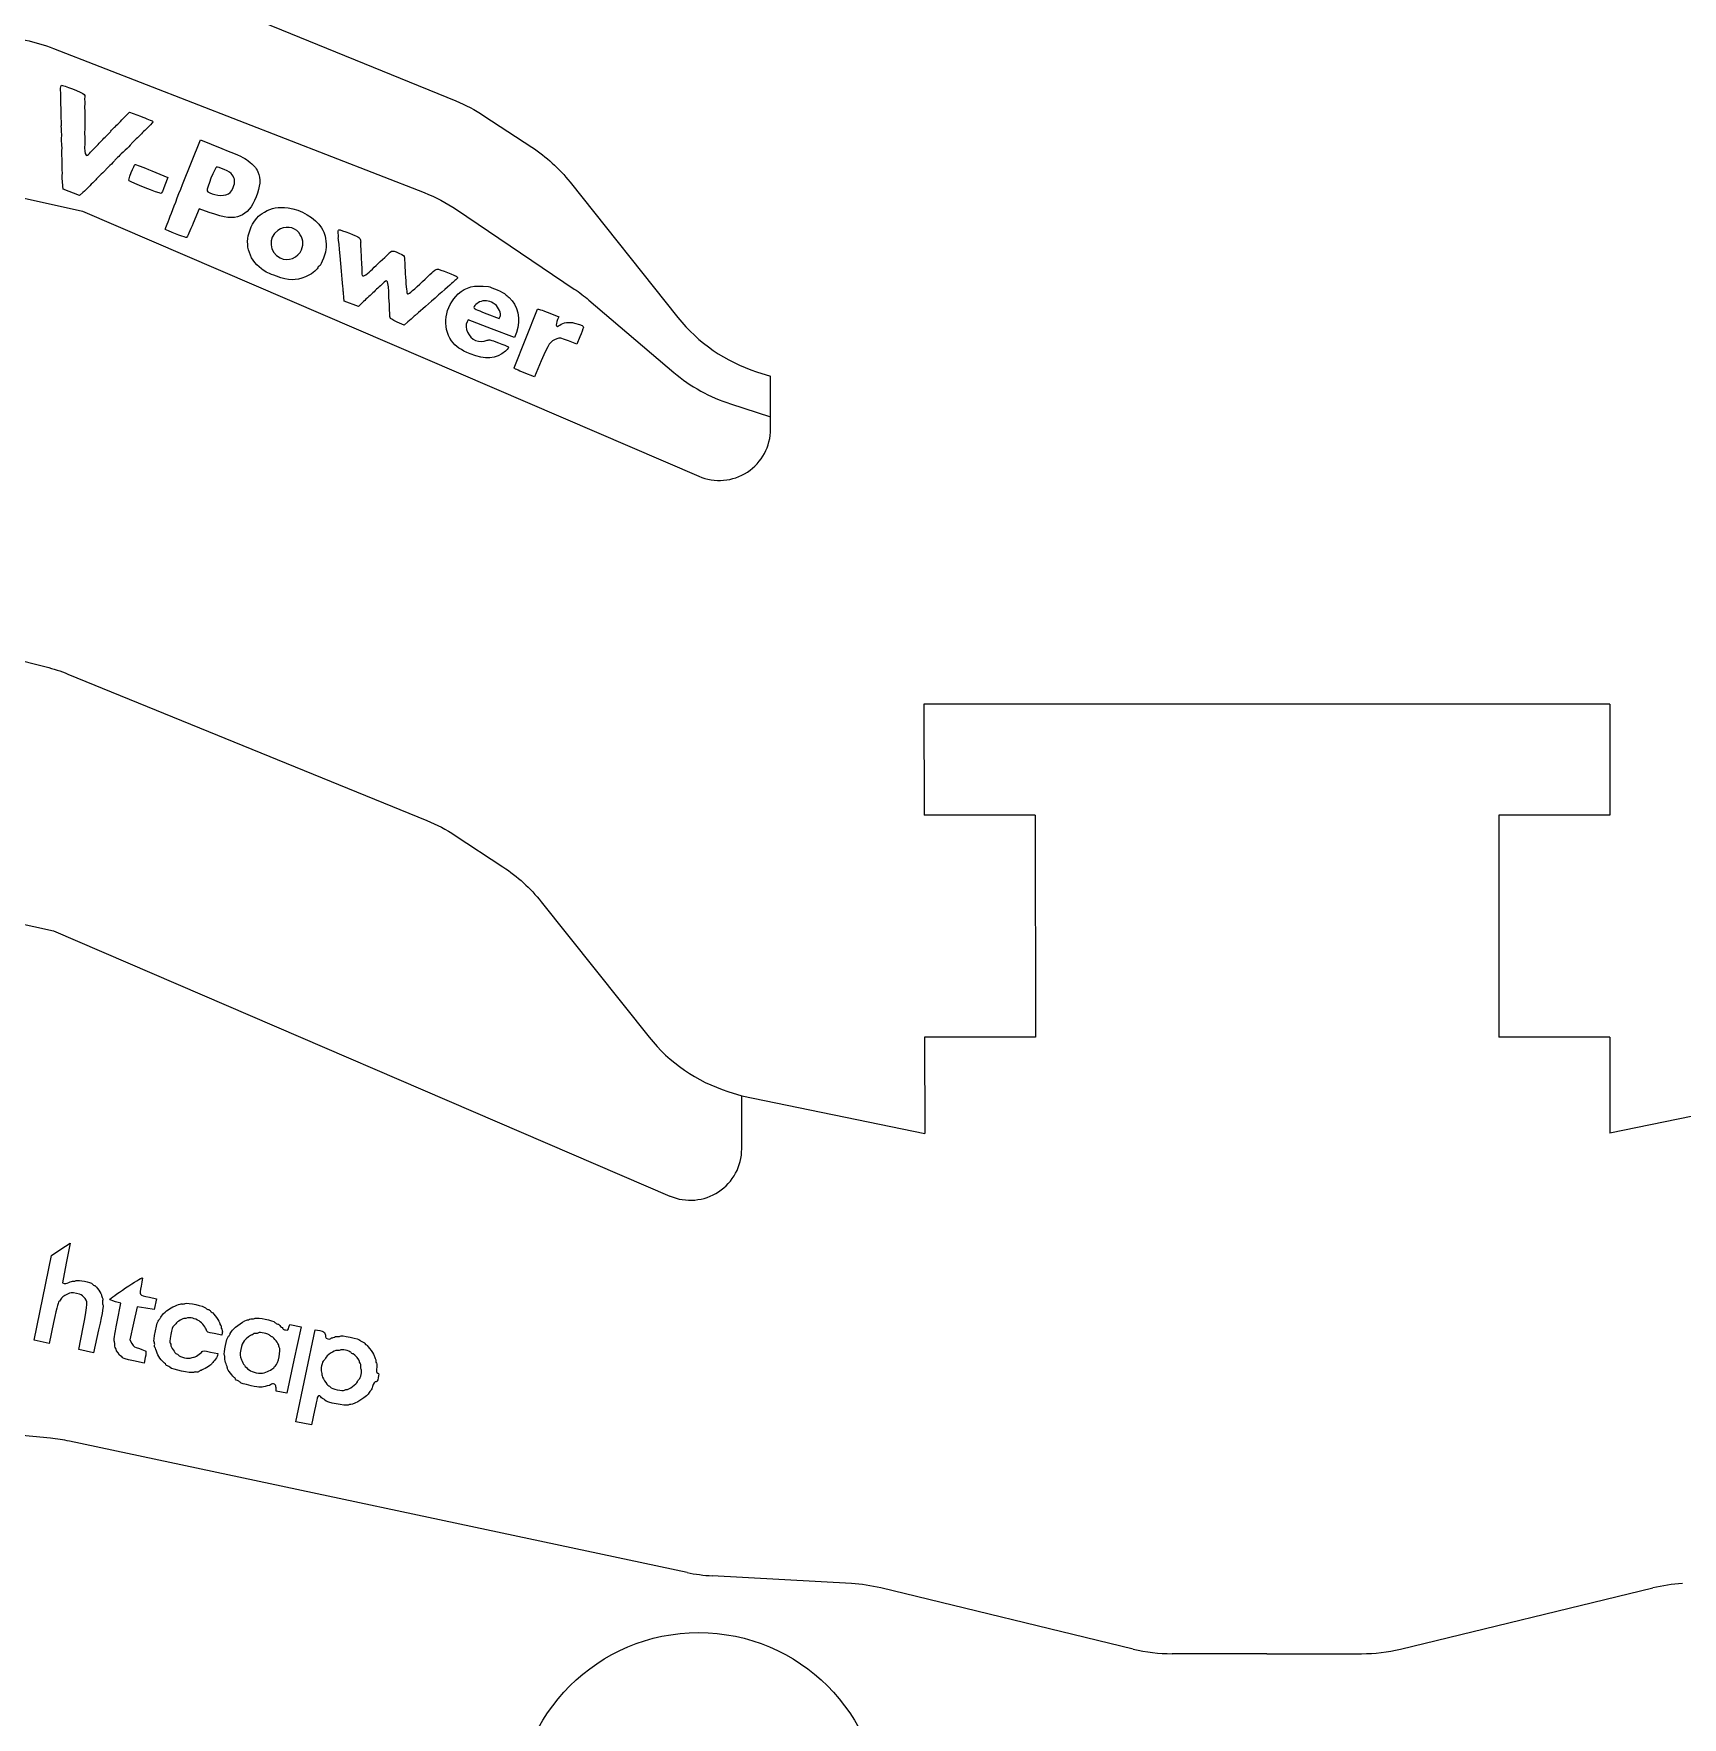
# Model space of a CAD drawing. Header units: centimetres. Extents: x 56783 to 57745, y 15612 to 15912.
# Drawn here: x 57167.93 to 57212.46, y 15751.33 to 15796.8 of the extents above; entities that cross this region are included whole.
import ezdxf

# ---------------------------------------------------------------- set-up
doc = ezdxf.new("R2010")
doc.units = ezdxf.units.CM
doc.header["$MEASUREMENT"] = 0
for name, color, linetype in [('Exterior', 7, 'Continuous'), ('Lineas', 3, 'Continuous'), ('NUMEROS', 7, 'Continuous'), ('Publicidades 2', 30, 'Continuous')]:
    doc.layers.add(name, color=color, linetype=linetype)

msp = doc.modelspace()

# ---------------------------------------------------------------- linework, layer by layer
at = {"layer": 'Exterior'}
for p, q in [((57210.499, 15778.692), (57191.971, 15778.692)), ((57191.971, 15778.692), (57191.977, 15775.692)), ((57210.499, 15778.692), (57210.499, 15775.692)), ((57194.977, 15775.692), (57191.977, 15775.692)), ((57194.977, 15775.692), (57194.99, 15769.692)), ((57207.499, 15775.692), (57207.499, 15769.692)), ((57210.499, 15775.692), (57207.499, 15775.692)), ((57191.99, 15769.692), (57191.995, 15767.094)), ((57194.99, 15769.692), (57191.99, 15769.692)), ((57210.499, 15769.692), (57207.499, 15769.692)), ((57210.499, 15769.692), (57210.499, 15767.099)), ((57187.053, 15768.11), (57191.995, 15767.094)), ((57215.416, 15768.11), (57210.499, 15767.099)), ((57168.388, 15758.862), (57164.592, 15759.221)), ((57185.578, 15755.237), (57168.894, 15758.785)), ((57190.014, 15754.937), (57186.255, 15755.147)), ((57197.628, 15753.167), (57190.814, 15754.819)), ((57204.842, 15753.167), (57211.655, 15754.819)), ((57201.235, 15753.042), (57198.675, 15753.042)), ((57201.235, 15753.042), (57203.795, 15753.042))]:
    msp.add_line(p, q, dxfattribs=at)
for points in [[(57151.856, 15805.466), (57160.763, 15801.314, 0.047169), (57161.551, 15801.033), (57169.043, 15799.139, -0.034969), (57169.632, 15798.945), (57179.328, 15794.987, -0.048603), (57180.091, 15794.586), (57181.383, 15793.736, -0.079223), (57182.416, 15792.792), (57185.331, 15789.135, 0.148355), (57187.456, 15787.671), (57187.832, 15787.551)], [(57151.856, 15797.171), (57159.822, 15794.104), (57169.246, 15792.007), (57185.894, 15784.845, 0.538879), (57187.832, 15786.121), (57187.832, 15787.551)], [(57151.078, 15786.026), (57159.985, 15781.873, 0.047169), (57160.773, 15781.593), (57168.264, 15779.698, -0.034969), (57168.854, 15779.505), (57178.55, 15775.547, -0.048603), (57179.313, 15775.146), (57180.605, 15774.296, -0.079223), (57181.638, 15773.352), (57184.552, 15769.695, 0.148355), (57186.677, 15768.23), (57187.053, 15768.11)]]:
    msp.add_lwpolyline(points, format="xyb", dxfattribs=at)
for centre, start, end in [((57167.97, 15754.437), 77.9949, 84.6029), ((57186.502, 15759.584), 257.9949, 266.8158), ((57189.767, 15750.5), 76.3713, 86.8158), ((57212.703, 15750.5), 93.1842, 103.6287), ((57198.675, 15757.487), 256.3713, 270), ((57203.795, 15757.487), 270, 283.6287)]:
    msp.add_arc(centre, 4.444, start, end, dxfattribs=at)
at = {"layer": 'Lineas'}
for p, q in [((57159.043, 15774.664), (57168.467, 15772.567)), ((57168.467, 15772.567), (57185.116, 15765.405)), ((57187.053, 15766.681), (57187.053, 15768.11))]:
    msp.add_line(p, q, dxfattribs=at)
msp.add_lwpolyline([(57151.856, 15802.014), (57160.453, 15798.16, 0.057104), (57161.417, 15797.854), (57167.708, 15796.623, -0.044487), (57168.466, 15796.403), (57178.479, 15792.507, -0.055707), (57179.354, 15792.049), (57182.532, 15789.904, -0.027932), (57182.928, 15789.604), (57185.221, 15787.651, 0.099543), (57186.753, 15786.8), (57187.832, 15786.456)], format="xyb", dxfattribs=at)
msp.add_arc((57185.665, 15766.681), 1.389, 246.7228, 0, dxfattribs=at)
at = {"layer": 'NUMEROS'}
msp.add_circle((57185.891, 15748.695), 4.919, dxfattribs=at)
at = {"layer": 'Publicidades 2'}
for points, knots in [([(57168.679, 15795.408), (57168.66, 15795.394), (57168.646, 15795.26), (57168.661, 15795.215), (57168.664, 15795.199), (57168.667, 15795.131), (57168.667, 15795.061), (57168.665, 15794.992), (57168.668, 15794.876), (57168.67, 15794.808), (57168.675, 15794.738), (57168.676, 15794.677), (57168.674, 15794.671), (57168.672, 15794.665), (57168.674, 15794.589), (57168.677, 15794.504), (57168.683, 15794.42), (57168.683, 15794.343), (57168.679, 15794.333), (57168.673, 15794.317), (57168.678, 15794.184), (57168.692, 15794.067), (57168.694, 15794.043), (57168.691, 15794.014), (57168.686, 15794), (57168.68, 15793.985), (57168.682, 15793.908), (57168.688, 15793.831), (57168.697, 15793.753), (57168.698, 15793.68), (57168.694, 15793.67), (57168.689, 15793.658), (57168.689, 15793.581), (57168.694, 15793.495), (57168.698, 15793.412), (57168.7, 15793.336), (57168.698, 15793.33), (57168.696, 15793.326), (57168.697, 15793.251), (57168.702, 15793.165), (57168.706, 15793.082), (57168.708, 15793.005), (57168.704, 15792.995), (57168.7, 15792.985), (57168.699, 15792.929), (57168.704, 15792.873), (57168.707, 15792.816), (57168.715, 15792.731), (57168.718, 15792.686), (57168.718, 15792.686), (57168.724, 15792.602), (57168.724, 15792.602), (57168.724, 15792.602), (57169.164, 15792.426), (57169.164, 15792.426), (57169.164, 15792.426), (57169.262, 15792.513), (57169.262, 15792.513), (57169.318, 15792.56), (57169.376, 15792.617), (57169.391, 15792.636), (57169.408, 15792.657), (57169.47, 15792.719), (57169.528, 15792.775), (57169.586, 15792.829), (57169.638, 15792.883), (57169.643, 15792.895), (57169.647, 15792.905), (57169.698, 15792.957), (57169.758, 15793.007), (57169.816, 15793.059), (57169.869, 15793.11), (57169.872, 15793.118), (57169.875, 15793.126), (57169.93, 15793.181), (57169.99, 15793.238), (57170.052, 15793.295), (57170.106, 15793.353), (57170.111, 15793.365), (57170.115, 15793.377), (57170.133, 15793.398), (57170.151, 15793.414), (57170.17, 15793.427), (57170.219, 15793.473), (57170.259, 15793.516), (57170.301, 15793.557), (57170.389, 15793.641), (57170.453, 15793.702), (57170.516, 15793.762), (57170.573, 15793.822), (57170.577, 15793.834), (57170.581, 15793.844), (57170.599, 15793.865), (57170.619, 15793.88), (57170.637, 15793.894), (57170.69, 15793.945), (57170.733, 15793.991), (57170.834, 15794.09), (57170.915, 15794.172), (57170.984, 15794.24), (57171.154, 15794.408), (57171.16, 15794.417), (57171.138, 15794.437), (57171.125, 15794.447), (57170.98, 15794.508), (57170.816, 15794.571), (57170.816, 15794.571), (57170.516, 15794.683), (57170.516, 15794.683), (57170.516, 15794.683), (57170.345, 15794.507), (57170.345, 15794.507), (57170.252, 15794.409), (57170.139, 15794.295), (57170.094, 15794.253), (57170.051, 15794.209), (57170.011, 15794.165), (57170.006, 15794.153), (57170.002, 15794.143), (57169.983, 15794.12), (57169.963, 15794.105), (57169.928, 15794.075), (57169.811, 15793.958), (57169.728, 15793.867), (57169.699, 15793.835), (57169.644, 15793.778), (57169.608, 15793.741), (57169.572, 15793.704), (57169.509, 15793.64), (57169.469, 15793.598), (57169.429, 15793.556), (57169.386, 15793.517), (57169.371, 15793.509), (57169.334, 15793.491), (57169.304, 15793.592), (57169.308, 15793.72), (57169.314, 15793.856), (57169.311, 15794.03), (57169.304, 15794.088), (57169.3, 15794.113), (57169.302, 15794.143), (57169.308, 15794.157), (57169.313, 15794.171), (57169.315, 15794.21), (57169.312, 15794.243), (57169.309, 15794.277), (57169.309, 15794.357), (57169.31, 15794.419), (57169.314, 15794.562), (57169.311, 15794.731), (57169.304, 15794.788), (57169.299, 15794.813), (57169.302, 15794.842), (57169.308, 15794.856), (57169.311, 15794.871), (57169.314, 15794.926), (57169.31, 15794.979), (57169.305, 15795.032), (57169.308, 15795.084), (57169.311, 15795.099), (57169.317, 15795.113), (57169.307, 15795.141), (57169.292, 15795.161), (57169.253, 15795.204), (57168.704, 15795.428), (57168.679, 15795.408), (57168.679, 15795.408), (57168.679, 15795.408), (57168.679, 15795.408)], [0, 0, 0, 0, 0.017857, 0.017857, 0.017857, 0.035714, 0.035714, 0.035714, 0.053571, 0.053571, 0.053571, 0.071429, 0.071429, 0.071429, 0.089286, 0.089286, 0.089286, 0.107143, 0.107143, 0.107143, 0.125, 0.125, 0.125, 0.142857, 0.142857, 0.142857, 0.160714, 0.160714, 0.160714, 0.178571, 0.178571, 0.178571, 0.196429, 0.196429, 0.196429, 0.214286, 0.214286, 0.214286, 0.232143, 0.232143, 0.232143, 0.25, 0.25, 0.25, 0.267857, 0.267857, 0.267857, 0.285714, 0.285714, 0.285714, 0.303571, 0.303571, 0.303571, 0.321429, 0.321429, 0.321429, 0.339286, 0.339286, 0.339286, 0.357143, 0.357143, 0.357143, 0.375, 0.375, 0.375, 0.392857, 0.392857, 0.392857, 0.410714, 0.410714, 0.410714, 0.428571, 0.428571, 0.428571, 0.446429, 0.446429, 0.446429, 0.464286, 0.464286, 0.464286, 0.482143, 0.482143, 0.482143, 0.5, 0.5, 0.5, 0.517857, 0.517857, 0.517857, 0.535714, 0.535714, 0.535714, 0.553571, 0.553571, 0.553571, 0.571429, 0.571429, 0.571429, 0.589286, 0.589286, 0.589286, 0.607143, 0.607143, 0.607143, 0.625, 0.625, 0.625, 0.642857, 0.642857, 0.642857, 0.660714, 0.660714, 0.660714, 0.678571, 0.678571, 0.678571, 0.696429, 0.696429, 0.696429, 0.714286, 0.714286, 0.714286, 0.732143, 0.732143, 0.732143, 0.75, 0.75, 0.75, 0.767857, 0.767857, 0.767857, 0.785714, 0.785714, 0.785714, 0.803571, 0.803571, 0.803571, 0.821429, 0.821429, 0.821429, 0.839286, 0.839286, 0.839286, 0.857143, 0.857143, 0.857143, 0.875, 0.875, 0.875, 0.892857, 0.892857, 0.892857, 0.910714, 0.910714, 0.910714, 0.928571, 0.928571, 0.928571, 0.946429, 0.946429, 0.946429, 0.964286, 0.964286, 0.964286, 0.982143, 0.982143, 0.982143, 1, 1, 1, 1]), ([(57171.952, 15792.723), (57171.687, 15792.059), (57171.476, 15791.514), (57171.486, 15791.51), (57171.718, 15791.408), (57172.041, 15791.289), (57172.061, 15791.297), (57172.075, 15791.303), (57172.156, 15791.478), (57172.242, 15791.686), (57172.242, 15791.686), (57172.401, 15792.066), (57172.401, 15792.066), (57172.401, 15792.066), (57172.667, 15791.974), (57172.667, 15791.974), (57173.109, 15791.82), (57173.309, 15791.796), (57173.509, 15791.877), (57173.689, 15791.948), (57173.831, 15792.117), (57173.942, 15792.394), (57174.051, 15792.668), (57174.065, 15792.884), (57173.984, 15793.065), (57173.924, 15793.196), (57173.89, 15793.238), (57173.722, 15793.366), (57173.598, 15793.459), (57173.535, 15793.489), (57173.011, 15793.699), (57173.011, 15793.699), (57172.434, 15793.929), (57172.434, 15793.929), (57172.434, 15793.929), (57171.952, 15792.723), (57171.952, 15792.723)], [0, 0, 0, 0, 0.083333, 0.083333, 0.083333, 0.166667, 0.166667, 0.166667, 0.25, 0.25, 0.25, 0.333333, 0.333333, 0.333333, 0.416667, 0.416667, 0.416667, 0.5, 0.5, 0.5, 0.583333, 0.583333, 0.583333, 0.666667, 0.666667, 0.666667, 0.75, 0.75, 0.75, 0.833333, 0.833333, 0.833333, 0.916667, 0.916667, 0.916667, 1, 1, 1, 1]), ([(57170.671, 15793.267), (57170.659, 15793.262), (57170.614, 15793.166), (57170.568, 15793.052), (57170.501, 15792.883), (57170.492, 15792.842), (57170.514, 15792.822), (57170.555, 15792.784), (57171.326, 15792.481), (57171.364, 15792.487), (57171.387, 15792.492), (57171.417, 15792.55), (57171.474, 15792.706), (57171.474, 15792.706), (57171.552, 15792.918), (57171.552, 15792.918), (57171.552, 15792.918), (57171.12, 15793.097), (57171.12, 15793.097), (57170.884, 15793.194), (57170.681, 15793.27), (57170.671, 15793.267), (57170.671, 15793.267), (57170.671, 15793.267), (57170.671, 15793.267)], [0, 0, 0, 0, 0.125, 0.125, 0.125, 0.25, 0.25, 0.25, 0.375, 0.375, 0.375, 0.5, 0.5, 0.5, 0.625, 0.625, 0.625, 0.75, 0.75, 0.75, 0.875, 0.875, 0.875, 1, 1, 1, 1]), ([(57173.295, 15792.986), (57173.371, 15792.884), (57173.377, 15792.79), (57173.321, 15792.649), (57173.268, 15792.521), (57173.224, 15792.476), (57173.124, 15792.446), (57172.974, 15792.403), (57172.648, 15792.475), (57172.613, 15792.557), (57172.592, 15792.605), (57172.831, 15793.202), (57172.874, 15793.203), (57172.888, 15793.205), (57172.979, 15793.17), (57173.073, 15793.131), (57173.204, 15793.074), (57173.253, 15793.04), (57173.295, 15792.986), (57173.295, 15792.986), (57173.295, 15792.986), (57173.295, 15792.986)], [0, 0, 0, 0, 0.142857, 0.142857, 0.142857, 0.285714, 0.285714, 0.285714, 0.428571, 0.428571, 0.428571, 0.571429, 0.571429, 0.571429, 0.714286, 0.714286, 0.714286, 0.857143, 0.857143, 0.857143, 1, 1, 1, 1]), ([(57174.802, 15792.097), (57174.529, 15792.13), (57174.36, 15792.099), (57174.163, 15791.984), (57174, 15791.891), (57173.903, 15791.778), (57173.808, 15791.581), (57173.609, 15791.159), (57173.716, 15790.725), (57174.088, 15790.448), (57174.215, 15790.353), (57174.271, 15790.323), (57174.488, 15790.248), (57174.831, 15790.127), (57175.005, 15790.124), (57175.272, 15790.231), (57175.416, 15790.29), (57175.573, 15790.409), (57175.601, 15790.478), (57175.607, 15790.494), (57175.626, 15790.512), (57175.643, 15790.519), (57175.694, 15790.541), (57175.832, 15790.912), (57175.83, 15791.022), (57175.827, 15791.294), (57175.802, 15791.397), (57175.704, 15791.553), (57175.532, 15791.824), (57175.15, 15792.056), (57174.802, 15792.097), (57174.802, 15792.097), (57174.802, 15792.097), (57174.802, 15792.097)], [0, 0, 0, 0, 0.090909, 0.090909, 0.090909, 0.181818, 0.181818, 0.181818, 0.272727, 0.272727, 0.272727, 0.363636, 0.363636, 0.363636, 0.454545, 0.454545, 0.454545, 0.545455, 0.545455, 0.545455, 0.636364, 0.636364, 0.636364, 0.727273, 0.727273, 0.727273, 0.818182, 0.818182, 0.818182, 0.909091, 0.909091, 0.909091, 1, 1, 1, 1]), ([(57175.094, 15791.426), (57175.208, 15791.273), (57175.231, 15791.127), (57175.166, 15790.966), (57175.078, 15790.745), (57174.805, 15790.639), (57174.588, 15790.742), (57174.287, 15790.888), (57174.251, 15791.289), (57174.522, 15791.484), (57174.705, 15791.619), (57174.97, 15791.59), (57175.094, 15791.426), (57175.094, 15791.426), (57175.094, 15791.426), (57175.094, 15791.426)], [0, 0, 0, 0, 0.2, 0.2, 0.2, 0.4, 0.4, 0.4, 0.6, 0.6, 0.6, 0.8, 0.8, 0.8, 1, 1, 1, 1]), ([(57176.176, 15791.504), (57176.151, 15791.5), (57176.147, 15791.476), (57176.155, 15791.403), (57176.162, 15791.351), (57176.161, 15791.298), (57176.156, 15791.284), (57176.151, 15791.272), (57176.151, 15791.255), (57176.16, 15791.247), (57176.17, 15791.238), (57176.241, 15790.483), (57176.281, 15789.968), (57176.287, 15789.908), (57176.292, 15789.84), (57176.294, 15789.816), (57176.298, 15789.791), (57176.304, 15789.728), (57176.31, 15789.674), (57176.31, 15789.674), (57176.319, 15789.58), (57176.319, 15789.58), (57176.319, 15789.58), (57176.699, 15789.428), (57176.699, 15789.428), (57176.699, 15789.428), (57176.814, 15789.541), (57176.814, 15789.541), (57176.878, 15789.602), (57177.001, 15789.718), (57177.089, 15789.797), (57177.175, 15789.879), (57177.29, 15789.987), (57177.346, 15790.039), (57177.498, 15790.186), (57177.503, 15790.179), (57177.527, 15789.669), (57177.534, 15789.563), (57177.542, 15789.408), (57177.545, 15789.323), (57177.549, 15789.238), (57177.554, 15789.152), (57177.555, 15789.133), (57177.559, 15789.106), (57177.605, 15789.076), (57177.75, 15789.013), (57177.75, 15789.013), (57177.941, 15788.93), (57177.941, 15788.93), (57177.941, 15788.93), (57178.037, 15789.015), (57178.037, 15789.015), (57178.091, 15789.061), (57178.158, 15789.123), (57178.187, 15789.149), (57178.216, 15789.176), (57178.256, 15789.212), (57178.277, 15789.229), (57178.298, 15789.246), (57178.522, 15789.441), (57178.771, 15789.661), (57179.023, 15789.882), (57179.245, 15790.078), (57179.268, 15790.099), (57179.291, 15790.118), (57179.328, 15790.15), (57179.349, 15790.167), (57179.378, 15790.195), (57179.384, 15790.209), (57179.367, 15790.23), (57179.338, 15790.269), (57178.881, 15790.449), (57178.824, 15790.442), (57178.798, 15790.441), (57178.733, 15790.394), (57178.68, 15790.343), (57178.56, 15790.223), (57178.305, 15789.987), (57178.163, 15789.86), (57178.103, 15789.804), (57178.041, 15789.766), (57178.025, 15789.773), (57178.007, 15789.78), (57177.988, 15789.958), (57177.973, 15790.225), (57177.96, 15790.468), (57177.946, 15790.699), (57177.943, 15790.738), (57177.936, 15790.808), (57177.93, 15790.813), (57177.79, 15790.876), (57177.675, 15790.926), (57177.635, 15790.936), (57177.594, 15790.922), (57177.565, 15790.912), (57177.538, 15790.893), (57177.534, 15790.883), (57177.529, 15790.871), (57177.477, 15790.815), (57177.414, 15790.758), (57177.248, 15790.605), (57177.098, 15790.462), (57176.988, 15790.357), (57176.935, 15790.306), (57176.87, 15790.26), (57176.843, 15790.256), (57176.8, 15790.253), (57176.795, 15790.264), (57176.792, 15790.361), (57176.789, 15790.423), (57176.788, 15790.474), (57176.79, 15790.478), (57176.791, 15790.482), (57176.786, 15790.587), (57176.779, 15790.709), (57176.759, 15791.026), (57176.755, 15791.149), (57176.763, 15791.17), (57176.766, 15791.178), (57176.759, 15791.213), (57176.745, 15791.247), (57176.723, 15791.304), (57176.706, 15791.313), (57176.464, 15791.408), (57176.323, 15791.464), (57176.194, 15791.507), (57176.176, 15791.504), (57176.176, 15791.504), (57176.176, 15791.504), (57176.176, 15791.504)], [0, 0, 0, 0, 0.023256, 0.023256, 0.023256, 0.046512, 0.046512, 0.046512, 0.069767, 0.069767, 0.069767, 0.093023, 0.093023, 0.093023, 0.116279, 0.116279, 0.116279, 0.139535, 0.139535, 0.139535, 0.162791, 0.162791, 0.162791, 0.186047, 0.186047, 0.186047, 0.209302, 0.209302, 0.209302, 0.232558, 0.232558, 0.232558, 0.255814, 0.255814, 0.255814, 0.27907, 0.27907, 0.27907, 0.302326, 0.302326, 0.302326, 0.325581, 0.325581, 0.325581, 0.348837, 0.348837, 0.348837, 0.372093, 0.372093, 0.372093, 0.395349, 0.395349, 0.395349, 0.418605, 0.418605, 0.418605, 0.44186, 0.44186, 0.44186, 0.465116, 0.465116, 0.465116, 0.488372, 0.488372, 0.488372, 0.511628, 0.511628, 0.511628, 0.534884, 0.534884, 0.534884, 0.55814, 0.55814, 0.55814, 0.581395, 0.581395, 0.581395, 0.604651, 0.604651, 0.604651, 0.627907, 0.627907, 0.627907, 0.651163, 0.651163, 0.651163, 0.674419, 0.674419, 0.674419, 0.697674, 0.697674, 0.697674, 0.72093, 0.72093, 0.72093, 0.744186, 0.744186, 0.744186, 0.767442, 0.767442, 0.767442, 0.790698, 0.790698, 0.790698, 0.813953, 0.813953, 0.813953, 0.837209, 0.837209, 0.837209, 0.860465, 0.860465, 0.860465, 0.883721, 0.883721, 0.883721, 0.906977, 0.906977, 0.906977, 0.930233, 0.930233, 0.930233, 0.953488, 0.953488, 0.953488, 0.976744, 0.976744, 0.976744, 1, 1, 1, 1]), ([(57180.211, 15789.969), (57179.815, 15790.016), (57179.615, 15789.965), (57179.397, 15789.77), (57179.032, 15789.438), (57178.952, 15788.871), (57179.217, 15788.506), (57179.326, 15788.353), (57179.473, 15788.25), (57179.719, 15788.152), (57180.137, 15787.985), (57180.409, 15788.007), (57180.675, 15788.229), (57180.748, 15788.291), (57180.772, 15788.338), (57180.738, 15788.353), (57180.724, 15788.359), (57180.608, 15788.405), (57180.48, 15788.454), (57180.266, 15788.537), (57180.243, 15788.542), (57180.179, 15788.518), (57180.071, 15788.475), (57179.964, 15788.474), (57179.865, 15788.513), (57179.676, 15788.589), (57179.554, 15788.861), (57179.637, 15789.017), (57179.637, 15789.017), (57179.666, 15789.071), (57179.666, 15789.071), (57179.666, 15789.071), (57180.293, 15788.832), (57180.293, 15788.832), (57180.293, 15788.832), (57180.92, 15788.593), (57180.92, 15788.593), (57180.92, 15788.593), (57180.972, 15788.733), (57180.972, 15788.733), (57181.093, 15789.072), (57181.007, 15789.477), (57180.773, 15789.671), (57180.741, 15789.697), (57180.698, 15789.735), (57180.675, 15789.759), (57180.627, 15789.803), (57180.28, 15789.961), (57180.211, 15789.969), (57180.211, 15789.969), (57180.211, 15789.969), (57180.211, 15789.969)], [0, 0, 0, 0, 0.058824, 0.058824, 0.058824, 0.117647, 0.117647, 0.117647, 0.176471, 0.176471, 0.176471, 0.235294, 0.235294, 0.235294, 0.294118, 0.294118, 0.294118, 0.352941, 0.352941, 0.352941, 0.411765, 0.411765, 0.411765, 0.470588, 0.470588, 0.470588, 0.529412, 0.529412, 0.529412, 0.588235, 0.588235, 0.588235, 0.647059, 0.647059, 0.647059, 0.705882, 0.705882, 0.705882, 0.764706, 0.764706, 0.764706, 0.823529, 0.823529, 0.823529, 0.882353, 0.882353, 0.882353, 0.941176, 0.941176, 0.941176, 1, 1, 1, 1]), ([(57180.392, 15789.489), (57180.489, 15789.416), (57180.563, 15789.232), (57180.525, 15789.161), (57180.525, 15789.161), (57180.498, 15789.111), (57180.498, 15789.111), (57180.498, 15789.111), (57180.166, 15789.237), (57180.166, 15789.237), (57179.982, 15789.308), (57179.829, 15789.374), (57179.823, 15789.388), (57179.804, 15789.433), (57179.914, 15789.54), (57180.012, 15789.569), (57180.147, 15789.61), (57180.265, 15789.584), (57180.392, 15789.489)], [0, 0, 0, 0, 0.166667, 0.166667, 0.166667, 0.333333, 0.333333, 0.333333, 0.5, 0.5, 0.5, 0.666667, 0.666667, 0.666667, 0.833333, 0.833333, 0.833333, 1, 1, 1, 1]), ([(57182.54, 15788.983), (57182.391, 15789.024), (57182.233, 15789.003), (57182.143, 15788.93), (57182.041, 15788.849), (57182.016, 15788.913), (57182.082, 15789.08), (57182.082, 15789.08), (57182.112, 15789.154), (57182.112, 15789.154), (57182.112, 15789.154), (57181.83, 15789.267), (57181.83, 15789.267), (57181.656, 15789.337), (57181.546, 15789.371), (57181.541, 15789.359), (57181.541, 15789.359), (57180.907, 15787.771), (57180.907, 15787.771), (57180.902, 15787.759), (57181.005, 15787.708), (57181.178, 15787.639), (57181.178, 15787.639), (57181.457, 15787.528), (57181.457, 15787.528), (57181.457, 15787.528), (57181.641, 15787.963), (57181.641, 15787.963), (57181.843, 15788.441), (57181.872, 15788.483), (57182.06, 15788.557), (57182.146, 15788.593), (57182.15, 15788.591), (57182.371, 15788.503), (57182.371, 15788.503), (57182.597, 15788.415), (57182.597, 15788.415), (57182.597, 15788.415), (57182.683, 15788.612), (57182.683, 15788.612), (57182.731, 15788.72), (57182.771, 15788.833), (57182.776, 15788.861), (57182.783, 15788.914), (57182.772, 15788.921), (57182.54, 15788.983)], [0, 0, 0, 0, 0.066667, 0.066667, 0.066667, 0.133333, 0.133333, 0.133333, 0.2, 0.2, 0.2, 0.266667, 0.266667, 0.266667, 0.333333, 0.333333, 0.333333, 0.4, 0.4, 0.4, 0.466667, 0.466667, 0.466667, 0.533333, 0.533333, 0.533333, 0.6, 0.6, 0.6, 0.666667, 0.666667, 0.666667, 0.733333, 0.733333, 0.733333, 0.8, 0.8, 0.8, 0.866667, 0.866667, 0.866667, 0.933333, 0.933333, 0.933333, 1, 1, 1, 1]), ([(57168.663, 15763.967), (57168.663, 15763.967), (57168.416, 15763.803), (57168.416, 15763.803), (57168.416, 15763.803), (57168.179, 15762.658), (57168.179, 15762.658), (57168.179, 15762.658), (57167.944, 15761.511), (57167.944, 15761.511), (57167.944, 15761.511), (57168.345, 15761.426), (57168.345, 15761.426), (57168.345, 15761.426), (57168.469, 15761.989), (57168.469, 15761.989), (57168.572, 15762.458), (57168.598, 15762.554), (57168.625, 15762.569), (57168.643, 15762.579), (57168.661, 15762.601), (57168.665, 15762.618), (57168.675, 15762.656), (57168.73, 15762.698), (57168.846, 15762.757), (57168.933, 15762.799), (57168.949, 15762.8), (57169.086, 15762.771), (57169.214, 15762.744), (57169.24, 15762.733), (57169.286, 15762.677), (57169.397, 15762.55), (57169.396, 15762.546), (57169.265, 15761.867), (57169.265, 15761.867), (57169.147, 15761.258), (57169.147, 15761.258), (57169.147, 15761.258), (57169.548, 15761.174), (57169.548, 15761.174), (57169.548, 15761.174), (57169.685, 15761.795), (57169.685, 15761.795), (57169.801, 15762.327), (57169.818, 15762.426), (57169.8, 15762.467), (57169.79, 15762.493), (57169.786, 15762.542), (57169.793, 15762.574), (57169.8, 15762.607), (57169.794, 15762.648), (57169.782, 15762.664), (57169.77, 15762.681), (57169.761, 15762.705), (57169.763, 15762.718), (57169.771, 15762.753), (57169.619, 15762.978), (57169.58, 15762.986), (57169.563, 15762.99), (57169.535, 15763.01), (57169.518, 15763.029), (57169.474, 15763.078), (57169.142, 15763.148), (57169.082, 15763.121), (57169.058, 15763.11), (57169.022, 15763.103), (57169.001, 15763.108), (57168.98, 15763.112), (57168.925, 15763.096), (57168.878, 15763.072), (57168.825, 15763.047), (57168.775, 15763.036), (57168.751, 15763.045), (57168.751, 15763.045), (57168.708, 15763.06), (57168.708, 15763.06), (57168.708, 15763.06), (57168.811, 15763.595), (57168.811, 15763.595), (57168.811, 15763.595), (57168.913, 15764.13), (57168.913, 15764.13), (57168.913, 15764.13), (57168.663, 15763.967), (57168.663, 15763.967)], [0, 0, 0, 0, 0.035714, 0.035714, 0.035714, 0.071429, 0.071429, 0.071429, 0.107143, 0.107143, 0.107143, 0.142857, 0.142857, 0.142857, 0.178571, 0.178571, 0.178571, 0.214286, 0.214286, 0.214286, 0.25, 0.25, 0.25, 0.285714, 0.285714, 0.285714, 0.321429, 0.321429, 0.321429, 0.357143, 0.357143, 0.357143, 0.392857, 0.392857, 0.392857, 0.428571, 0.428571, 0.428571, 0.464286, 0.464286, 0.464286, 0.5, 0.5, 0.5, 0.535714, 0.535714, 0.535714, 0.571429, 0.571429, 0.571429, 0.607143, 0.607143, 0.607143, 0.642857, 0.642857, 0.642857, 0.678571, 0.678571, 0.678571, 0.714286, 0.714286, 0.714286, 0.75, 0.75, 0.75, 0.785714, 0.785714, 0.785714, 0.821429, 0.821429, 0.821429, 0.857143, 0.857143, 0.857143, 0.892857, 0.892857, 0.892857, 0.928571, 0.928571, 0.928571, 0.964286, 0.964286, 0.964286, 1, 1, 1, 1]), ([(57170.415, 15762.922), (57170.185, 15762.769), (57169.995, 15762.632), (57169.991, 15762.616), (57169.988, 15762.599), (57170.028, 15762.581), (57170.137, 15762.55), (57170.137, 15762.55), (57170.288, 15762.508), (57170.288, 15762.508), (57170.288, 15762.508), (57170.19, 15762.012), (57170.19, 15762.012), (57170.109, 15761.612), (57170.094, 15761.51), (57170.11, 15761.472), (57170.12, 15761.446), (57170.126, 15761.407), (57170.121, 15761.384), (57170.117, 15761.361), (57170.124, 15761.33), (57170.136, 15761.313), (57170.149, 15761.297), (57170.159, 15761.277), (57170.157, 15761.267), (57170.151, 15761.24), (57170.257, 15761.088), (57170.285, 15761.082), (57170.301, 15761.079), (57170.319, 15761.061), (57170.329, 15761.043), (57170.343, 15761.016), (57170.401, 15760.998), (57170.629, 15760.95), (57170.629, 15760.95), (57170.911, 15760.891), (57170.911, 15760.891), (57170.911, 15760.891), (57170.944, 15761.044), (57170.944, 15761.044), (57170.963, 15761.136), (57170.969, 15761.204), (57170.958, 15761.216), (57170.946, 15761.229), (57170.871, 15761.259), (57170.788, 15761.284), (57170.642, 15761.327), (57170.637, 15761.33), (57170.583, 15761.425), (57170.583, 15761.425), (57170.529, 15761.52), (57170.529, 15761.52), (57170.529, 15761.52), (57170.627, 15761.968), (57170.627, 15761.968), (57170.627, 15761.968), (57170.727, 15762.416), (57170.727, 15762.416), (57170.727, 15762.416), (57170.957, 15762.378), (57170.957, 15762.378), (57170.957, 15762.378), (57171.184, 15762.34), (57171.184, 15762.34), (57171.184, 15762.34), (57171.244, 15762.626), (57171.244, 15762.626), (57171.244, 15762.626), (57171.058, 15762.67), (57171.058, 15762.67), (57170.761, 15762.74), (57170.78, 15762.716), (57170.834, 15762.972), (57170.868, 15763.134), (57170.875, 15763.193), (57170.857, 15763.196), (57170.844, 15763.199), (57170.644, 15763.076), (57170.415, 15762.922), (57170.415, 15762.922), (57170.415, 15762.922), (57170.415, 15762.922)], [0, 0, 0, 0, 0.037037, 0.037037, 0.037037, 0.074074, 0.074074, 0.074074, 0.111111, 0.111111, 0.111111, 0.148148, 0.148148, 0.148148, 0.185185, 0.185185, 0.185185, 0.222222, 0.222222, 0.222222, 0.259259, 0.259259, 0.259259, 0.296296, 0.296296, 0.296296, 0.333333, 0.333333, 0.333333, 0.37037, 0.37037, 0.37037, 0.407407, 0.407407, 0.407407, 0.444444, 0.444444, 0.444444, 0.481481, 0.481481, 0.481481, 0.518519, 0.518519, 0.518519, 0.555556, 0.555556, 0.555556, 0.592593, 0.592593, 0.592593, 0.62963, 0.62963, 0.62963, 0.666667, 0.666667, 0.666667, 0.703704, 0.703704, 0.703704, 0.740741, 0.740741, 0.740741, 0.777778, 0.777778, 0.777778, 0.814815, 0.814815, 0.814815, 0.851852, 0.851852, 0.851852, 0.888889, 0.888889, 0.888889, 0.925926, 0.925926, 0.925926, 0.962963, 0.962963, 0.962963, 1, 1, 1, 1]), ([(57172.024, 15762.502), (57172, 15762.491), (57171.963, 15762.485), (57171.942, 15762.49), (57171.894, 15762.5), (57171.707, 15762.429), (57171.602, 15762.362), (57171.497, 15762.294), (57171.362, 15762.161), (57171.353, 15762.117), (57171.349, 15762.1), (57171.329, 15762.07), (57171.309, 15762.052), (57171.282, 15762.03), (57171.262, 15761.96), (57171.22, 15761.764), (57171.179, 15761.567), (57171.17, 15761.495), (57171.185, 15761.464), (57171.196, 15761.44), (57171.202, 15761.4), (57171.197, 15761.378), (57171.192, 15761.353), (57171.196, 15761.326), (57171.207, 15761.318), (57171.214, 15761.308), (57171.226, 15761.28), (57171.234, 15761.256), (57171.257, 15761.14), (57171.346, 15760.993), (57171.441, 15760.915), (57171.477, 15760.886), (57171.506, 15760.854), (57171.504, 15760.844), (57171.502, 15760.835), (57171.519, 15760.823), (57171.544, 15760.818), (57171.569, 15760.813), (57171.603, 15760.792), (57171.62, 15760.772), (57171.666, 15760.721), (57172.185, 15760.611), (57172.247, 15760.64), (57172.271, 15760.651), (57172.31, 15760.657), (57172.335, 15760.652), (57172.36, 15760.646), (57172.381, 15760.65), (57172.383, 15760.661), (57172.385, 15760.671), (57172.417, 15760.688), (57172.451, 15760.697), (57172.52, 15760.716), (57172.703, 15760.826), (57172.734, 15760.867), (57172.743, 15760.881), (57172.78, 15760.927), (57172.817, 15760.967), (57172.853, 15761.008), (57172.887, 15761.066), (57172.894, 15761.097), (57172.894, 15761.097), (57172.905, 15761.15), (57172.905, 15761.15), (57172.905, 15761.15), (57172.704, 15761.192), (57172.704, 15761.192), (57172.529, 15761.229), (57172.501, 15761.231), (57172.483, 15761.205), (57172.455, 15761.155), (57172.28, 15761.042), (57172.243, 15761.05), (57172.226, 15761.054), (57172.199, 15761.045), (57172.182, 15761.033), (57172.139, 15761), (57171.864, 15761.058), (57171.838, 15761.105), (57171.828, 15761.123), (57171.806, 15761.142), (57171.789, 15761.145), (57171.749, 15761.154), (57171.628, 15761.339), (57171.637, 15761.381), (57171.64, 15761.398), (57171.631, 15761.418), (57171.617, 15761.429), (57171.596, 15761.441), (57171.599, 15761.487), (57171.636, 15761.664), (57171.663, 15761.792), (57171.691, 15761.886), (57171.704, 15761.891), (57171.717, 15761.897), (57171.743, 15761.925), (57171.766, 15761.956), (57171.806, 15762.016), (57171.965, 15762.106), (57172.011, 15762.096), (57172.024, 15762.093), (57172.059, 15762.1), (57172.086, 15762.112), (57172.145, 15762.138), (57172.294, 15762.098), (57172.396, 15762.031), (57172.482, 15761.975), (57172.59, 15761.843), (57172.599, 15761.781), (57172.607, 15761.734), (57172.614, 15761.73), (57172.809, 15761.689), (57172.809, 15761.689), (57173.009, 15761.647), (57173.009, 15761.647), (57173.009, 15761.647), (57173.023, 15761.712), (57173.023, 15761.712), (57173.03, 15761.746), (57173.025, 15761.789), (57173.013, 15761.806), (57173, 15761.822), (57172.992, 15761.85), (57172.996, 15761.869), (57173, 15761.888), (57172.991, 15761.91), (57172.977, 15761.921), (57172.963, 15761.93), (57172.953, 15761.95), (57172.956, 15761.965), (57172.963, 15761.998), (57172.784, 15762.253), (57172.749, 15762.26), (57172.736, 15762.263), (57172.718, 15762.281), (57172.707, 15762.299), (57172.697, 15762.317), (57172.666, 15762.338), (57172.637, 15762.344), (57172.608, 15762.35), (57172.577, 15762.37), (57172.567, 15762.388), (57172.541, 15762.436), (57172.086, 15762.531), (57172.024, 15762.502), (57172.024, 15762.502), (57172.024, 15762.502), (57172.024, 15762.502)], [0, 0, 0, 0, 0.020408, 0.020408, 0.020408, 0.040816, 0.040816, 0.040816, 0.061224, 0.061224, 0.061224, 0.081633, 0.081633, 0.081633, 0.102041, 0.102041, 0.102041, 0.122449, 0.122449, 0.122449, 0.142857, 0.142857, 0.142857, 0.163265, 0.163265, 0.163265, 0.183673, 0.183673, 0.183673, 0.204082, 0.204082, 0.204082, 0.22449, 0.22449, 0.22449, 0.244898, 0.244898, 0.244898, 0.265306, 0.265306, 0.265306, 0.285714, 0.285714, 0.285714, 0.306122, 0.306122, 0.306122, 0.326531, 0.326531, 0.326531, 0.346939, 0.346939, 0.346939, 0.367347, 0.367347, 0.367347, 0.387755, 0.387755, 0.387755, 0.408163, 0.408163, 0.408163, 0.428571, 0.428571, 0.428571, 0.44898, 0.44898, 0.44898, 0.469388, 0.469388, 0.469388, 0.489796, 0.489796, 0.489796, 0.510204, 0.510204, 0.510204, 0.530612, 0.530612, 0.530612, 0.55102, 0.55102, 0.55102, 0.571429, 0.571429, 0.571429, 0.591837, 0.591837, 0.591837, 0.612245, 0.612245, 0.612245, 0.632653, 0.632653, 0.632653, 0.653061, 0.653061, 0.653061, 0.673469, 0.673469, 0.673469, 0.693878, 0.693878, 0.693878, 0.714286, 0.714286, 0.714286, 0.734694, 0.734694, 0.734694, 0.755102, 0.755102, 0.755102, 0.77551, 0.77551, 0.77551, 0.795918, 0.795918, 0.795918, 0.816327, 0.816327, 0.816327, 0.836735, 0.836735, 0.836735, 0.857143, 0.857143, 0.857143, 0.877551, 0.877551, 0.877551, 0.897959, 0.897959, 0.897959, 0.918367, 0.918367, 0.918367, 0.938776, 0.938776, 0.938776, 0.959184, 0.959184, 0.959184, 0.979592, 0.979592, 0.979592, 1, 1, 1, 1]), ([(57173.915, 15762.105), (57173.891, 15762.094), (57173.852, 15762.088), (57173.829, 15762.093), (57173.806, 15762.098), (57173.775, 15762.091), (57173.758, 15762.078), (57173.742, 15762.066), (57173.716, 15762.057), (57173.702, 15762.06), (57173.659, 15762.069), (57173.365, 15761.867), (57173.301, 15761.783), (57173.268, 15761.74), (57173.238, 15761.693), (57173.235, 15761.677), (57173.232, 15761.662), (57173.212, 15761.634), (57173.192, 15761.616), (57173.141, 15761.573), (57173.055, 15761.163), (57173.084, 15761.101), (57173.095, 15761.078), (57173.101, 15761.037), (57173.095, 15761.012), (57173.09, 15760.988), (57173.105, 15760.925), (57173.125, 15760.871), (57173.148, 15760.818), (57173.164, 15760.769), (57173.162, 15760.761), (57173.156, 15760.724), (57173.322, 15760.504), (57173.362, 15760.496), (57173.371, 15760.494), (57173.382, 15760.477), (57173.386, 15760.461), (57173.389, 15760.444), (57173.411, 15760.425), (57173.434, 15760.421), (57173.459, 15760.415), (57173.492, 15760.394), (57173.508, 15760.375), (57173.532, 15760.346), (57173.601, 15760.326), (57173.802, 15760.283), (57174.064, 15760.228), (57174.085, 15760.228), (57174.237, 15760.276), (57174.237, 15760.276), (57174.3, 15760.292), (57174.3, 15760.292), (57174.317, 15760.295), (57174.342, 15760.308), (57174.352, 15760.321), (57174.381, 15760.351), (57174.44, 15760.337), (57174.461, 15760.295), (57174.471, 15760.277), (57174.478, 15760.233), (57174.478, 15760.199), (57174.478, 15760.199), (57174.477, 15760.137), (57174.477, 15760.137), (57174.477, 15760.137), (57174.764, 15760.077), (57174.764, 15760.077), (57174.764, 15760.077), (57174.959, 15760.976), (57174.959, 15760.976), (57174.959, 15760.976), (57175.152, 15761.875), (57175.152, 15761.875), (57175.152, 15761.875), (57174.848, 15761.939), (57174.848, 15761.939), (57174.848, 15761.939), (57174.825, 15761.86), (57174.825, 15761.86), (57174.803, 15761.783), (57174.799, 15761.78), (57174.736, 15761.787), (57174.692, 15761.792), (57174.666, 15761.805), (57174.659, 15761.827), (57174.653, 15761.846), (57174.637, 15761.863), (57174.623, 15761.866), (57174.608, 15761.869), (57174.59, 15761.887), (57174.58, 15761.905), (57174.569, 15761.923), (57174.544, 15761.943), (57174.521, 15761.948), (57174.498, 15761.952), (57174.464, 15761.973), (57174.447, 15761.993), (57174.403, 15762.044), (57173.975, 15762.134), (57173.915, 15762.105)], [0, 0, 0, 0, 0.030303, 0.030303, 0.030303, 0.060606, 0.060606, 0.060606, 0.090909, 0.090909, 0.090909, 0.121212, 0.121212, 0.121212, 0.151515, 0.151515, 0.151515, 0.181818, 0.181818, 0.181818, 0.212121, 0.212121, 0.212121, 0.242424, 0.242424, 0.242424, 0.272727, 0.272727, 0.272727, 0.30303, 0.30303, 0.30303, 0.333333, 0.333333, 0.333333, 0.363636, 0.363636, 0.363636, 0.393939, 0.393939, 0.393939, 0.424242, 0.424242, 0.424242, 0.454545, 0.454545, 0.454545, 0.484848, 0.484848, 0.484848, 0.515152, 0.515152, 0.515152, 0.545455, 0.545455, 0.545455, 0.575758, 0.575758, 0.575758, 0.606061, 0.606061, 0.606061, 0.636364, 0.636364, 0.636364, 0.666667, 0.666667, 0.666667, 0.69697, 0.69697, 0.69697, 0.727273, 0.727273, 0.727273, 0.757576, 0.757576, 0.757576, 0.787879, 0.787879, 0.787879, 0.818182, 0.818182, 0.818182, 0.848485, 0.848485, 0.848485, 0.878788, 0.878788, 0.878788, 0.909091, 0.909091, 0.909091, 0.939394, 0.939394, 0.939394, 0.969697, 0.969697, 0.969697, 1, 1, 1, 1]), ([(57174.313, 15761.642), (57174.331, 15761.623), (57174.358, 15761.603), (57174.374, 15761.6), (57174.412, 15761.592), (57174.555, 15761.408), (57174.548, 15761.373), (57174.545, 15761.36), (57174.552, 15761.337), (57174.565, 15761.322), (57174.617, 15761.255), (57174.534, 15760.862), (57174.46, 15760.821), (57174.442, 15760.813), (57174.426, 15760.795), (57174.423, 15760.781), (57174.416, 15760.749), (57174.262, 15760.661), (57174.156, 15760.632), (57174.04, 15760.6), (57173.836, 15760.637), (57173.748, 15760.71), (57173.64, 15760.796), (57173.587, 15760.865), (57173.54, 15760.985), (57173.496, 15761.098), (57173.495, 15761.112), (57173.527, 15761.263), (57173.553, 15761.385), (57173.574, 15761.439), (57173.615, 15761.49), (57173.676, 15761.565), (57173.796, 15761.661), (57173.825, 15761.655), (57173.834, 15761.653), (57173.851, 15761.664), (57173.861, 15761.677), (57173.87, 15761.691), (57173.898, 15761.7), (57173.923, 15761.694), (57173.95, 15761.689), (57173.983, 15761.696), (57174, 15761.708), (57174.04, 15761.739), (57174.269, 15761.691), (57174.313, 15761.642)], [0, 0, 0, 0, 0.066667, 0.066667, 0.066667, 0.133333, 0.133333, 0.133333, 0.2, 0.2, 0.2, 0.266667, 0.266667, 0.266667, 0.333333, 0.333333, 0.333333, 0.4, 0.4, 0.4, 0.466667, 0.466667, 0.466667, 0.533333, 0.533333, 0.533333, 0.6, 0.6, 0.6, 0.666667, 0.666667, 0.666667, 0.733333, 0.733333, 0.733333, 0.8, 0.8, 0.8, 0.866667, 0.866667, 0.866667, 0.933333, 0.933333, 0.933333, 1, 1, 1, 1]), ([(57175.273, 15760.553), (57175.273, 15760.553), (57175.012, 15759.311), (57175.012, 15759.311), (57175.012, 15759.311), (57175.432, 15759.223), (57175.432, 15759.223), (57175.432, 15759.223), (57175.514, 15759.614), (57175.514, 15759.614), (57175.588, 15759.962), (57175.601, 15760.007), (57175.63, 15760.013), (57175.651, 15760.017), (57175.672, 15760.002), (57175.682, 15759.982), (57175.691, 15759.96), (57175.713, 15759.942), (57175.732, 15759.938), (57175.751, 15759.934), (57175.781, 15759.913), (57175.796, 15759.89), (57175.836, 15759.834), (57176.359, 15759.724), (57176.421, 15759.761), (57176.442, 15759.774), (57176.475, 15759.781), (57176.494, 15759.777), (57176.576, 15759.76), (57176.973, 15760.014), (57176.992, 15760.096), (57176.995, 15760.109), (57177.014, 15760.135), (57177.034, 15760.151), (57177.053, 15760.169), (57177.077, 15760.215), (57177.086, 15760.257), (57177.104, 15760.343), (57177.145, 15760.399), (57177.184, 15760.39), (57177.207, 15760.386), (57177.218, 15760.411), (57177.236, 15760.499), (57177.257, 15760.598), (57177.257, 15760.615), (57177.224, 15760.621), (57177.184, 15760.63), (57177.175, 15760.683), (57177.198, 15760.789), (57177.206, 15760.827), (57177.201, 15760.872), (57177.189, 15760.888), (57177.176, 15760.905), (57177.168, 15760.932), (57177.172, 15760.952), (57177.176, 15760.971), (57177.168, 15760.998), (57177.155, 15761.015), (57177.143, 15761.031), (57177.134, 15761.055), (57177.137, 15761.069), (57177.143, 15761.099), (57176.95, 15761.377), (57176.916, 15761.384), (57176.902, 15761.387), (57176.882, 15761.405), (57176.872, 15761.423), (57176.862, 15761.442), (57176.836, 15761.461), (57176.813, 15761.466), (57176.79, 15761.471), (57176.757, 15761.492), (57176.739, 15761.511), (57176.717, 15761.538), (57176.651, 15761.558), (57176.479, 15761.594), (57176.307, 15761.63), (57176.239, 15761.638), (57176.208, 15761.623), (57176.184, 15761.612), (57176.145, 15761.606), (57176.122, 15761.611), (57176.099, 15761.616), (57176.067, 15761.609), (57176.051, 15761.596), (57176.034, 15761.584), (57176.01, 15761.575), (57175.997, 15761.578), (57175.984, 15761.58), (57175.964, 15761.571), (57175.954, 15761.555), (57175.928, 15761.514), (57175.814, 15761.554), (57175.815, 15761.606), (57175.816, 15761.626), (57175.808, 15761.665), (57175.798, 15761.693), (57175.781, 15761.737), (57175.761, 15761.747), (57175.656, 15761.769), (57175.656, 15761.769), (57175.534, 15761.795), (57175.534, 15761.795), (57175.534, 15761.795), (57175.273, 15760.553), (57175.273, 15760.553)], [0, 0, 0, 0, 0.028571, 0.028571, 0.028571, 0.057143, 0.057143, 0.057143, 0.085714, 0.085714, 0.085714, 0.114286, 0.114286, 0.114286, 0.142857, 0.142857, 0.142857, 0.171429, 0.171429, 0.171429, 0.2, 0.2, 0.2, 0.228571, 0.228571, 0.228571, 0.257143, 0.257143, 0.257143, 0.285714, 0.285714, 0.285714, 0.314286, 0.314286, 0.314286, 0.342857, 0.342857, 0.342857, 0.371429, 0.371429, 0.371429, 0.4, 0.4, 0.4, 0.428571, 0.428571, 0.428571, 0.457143, 0.457143, 0.457143, 0.485714, 0.485714, 0.485714, 0.514286, 0.514286, 0.514286, 0.542857, 0.542857, 0.542857, 0.571429, 0.571429, 0.571429, 0.6, 0.6, 0.6, 0.628571, 0.628571, 0.628571, 0.657143, 0.657143, 0.657143, 0.685714, 0.685714, 0.685714, 0.714286, 0.714286, 0.714286, 0.742857, 0.742857, 0.742857, 0.771429, 0.771429, 0.771429, 0.8, 0.8, 0.8, 0.828571, 0.828571, 0.828571, 0.857143, 0.857143, 0.857143, 0.885714, 0.885714, 0.885714, 0.914286, 0.914286, 0.914286, 0.942857, 0.942857, 0.942857, 0.971429, 0.971429, 0.971429, 1, 1, 1, 1]), ([(57176.495, 15761.184), (57176.511, 15761.164), (57176.542, 15761.144), (57176.563, 15761.139), (57176.601, 15761.131), (57176.736, 15760.967), (57176.73, 15760.939), (57176.728, 15760.929), (57176.738, 15760.907), (57176.75, 15760.889), (57176.761, 15760.868), (57176.768, 15760.835), (57176.764, 15760.812), (57176.759, 15760.789), (57176.765, 15760.75), (57176.776, 15760.728), (57176.788, 15760.701), (57176.788, 15760.643), (57176.776, 15760.586), (57176.764, 15760.529), (57176.741, 15760.476), (57176.719, 15760.456), (57176.699, 15760.44), (57176.678, 15760.407), (57176.674, 15760.386), (57176.664, 15760.34), (57176.427, 15760.17), (57176.385, 15760.179), (57176.37, 15760.183), (57176.344, 15760.174), (57176.328, 15760.161), (57176.285, 15760.129), (57175.972, 15760.194), (57175.946, 15760.242), (57175.935, 15760.26), (57175.913, 15760.278), (57175.898, 15760.282), (57175.858, 15760.29), (57175.707, 15760.531), (57175.716, 15760.573), (57175.72, 15760.592), (57175.713, 15760.628), (57175.702, 15760.65), (57175.673, 15760.71), (57175.722, 15760.943), (57175.769, 15760.967), (57175.787, 15760.977), (57175.807, 15761.005), (57175.812, 15761.03), (57175.824, 15761.087), (57176.063, 15761.245), (57176.12, 15761.233), (57176.143, 15761.228), (57176.182, 15761.233), (57176.204, 15761.245), (57176.231, 15761.257), (57176.291, 15761.256), (57176.355, 15761.243), (57176.42, 15761.229), (57176.475, 15761.206), (57176.495, 15761.184)], [0, 0, 0, 0, 0.05, 0.05, 0.05, 0.1, 0.1, 0.1, 0.15, 0.15, 0.15, 0.2, 0.2, 0.2, 0.25, 0.25, 0.25, 0.3, 0.3, 0.3, 0.35, 0.35, 0.35, 0.4, 0.4, 0.4, 0.45, 0.45, 0.45, 0.5, 0.5, 0.5, 0.55, 0.55, 0.55, 0.6, 0.6, 0.6, 0.65, 0.65, 0.65, 0.7, 0.7, 0.7, 0.75, 0.75, 0.75, 0.8, 0.8, 0.8, 0.85, 0.85, 0.85, 0.9, 0.9, 0.9, 0.95, 0.95, 0.95, 1, 1, 1, 1])]:
    msp.add_open_spline(points, degree=3, knots=knots, dxfattribs=at)

doc.saveas('drawing.dxf')
